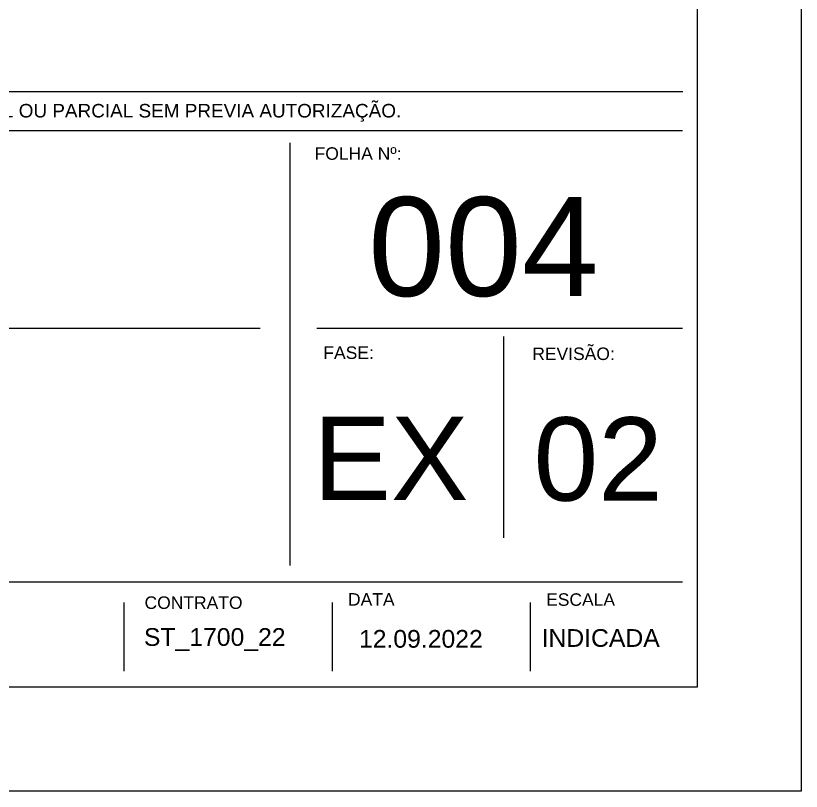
# Model space of a CAD drawing. Extents: x -1789 to 4156, y -3064 to 1391.
# Drawn here: x 3779.2 to 4156.3, y -3064 to -2691.7 of the extents above; entities that cross this region are included whole.
import ezdxf

# ---------------------------------------------------------------- set-up
doc = ezdxf.new("R2010")
doc.units = 0
for name, color, linetype in [('1', 1, 'CONTINUOUS'), ('2', 2, 'CONTINUOUS'), ('5', 5, 'CONTINUOUS'), ('7', 7, 'CONTINUOUS')]:
    doc.layers.add(name, color=color, linetype=linetype)
doc.styles.add('TQS_ARIAL', font='arial.ttf')

msp = doc.modelspace()

# ---------------------------------------------------------------- linework, layer by layer
at = {"layer": '1', "linetype": 'Continuous'}
for p, q in [((3238.3209, -2728.07315), (4099.3897, -2728.07315)), ((4099.3209, -2746.9152), (3238.3209, -2746.9152)), ((3910.8186, -2752.78575), (3910.8186, -2955.58295)), ((3238.3209, -2841.66655), (3896.5454, -2841.66655)), ((3923.8077, -2841.66655), (4099.3209, -2841.66655)), ((4013.5729, -2942.41805), (4013.5729, -2845.78115)), ((4099.3209, -2963.63775), (3238.3209, -2963.63775)), ((3831.3209, -3006.34575), (3831.3209, -2973.33355)), ((3931.3209, -3006.34575), (3931.3209, -2973.33355)), ((4026.3209, -3006.34575), (4026.3209, -2973.33355)), ((4026.3209, -3006.34575), (4026.3209, -2973.33355))]:
    msp.add_line(p, q, dxfattribs=at)
msp.add_lwpolyline([(1381.3209, 1391.0115), (2306.3209, 1391.0115), (2306.3209, 1341.0115), (2306.3209, 1391.0115), (3231.3209, 1391.0115), (3231.3209, 1341.0115), (3231.3209, 1391.0115), (4156.3209, 1391.0115), (4156.3209, -93.9885), (4106.3209, -93.9885), (4156.3209, -93.9885), (4156.3209, -1578.9885), (4106.3209, -1578.9885), (4156.3209, -1578.9885), (4156.3209, -3063.9885), (3231.3209, -3063.9885), (3231.3209, -3013.9885), (3231.3209, -3063.9885), (2306.3209, -3063.9885), (2306.3209, -3013.9885), (2306.3209, -3063.9885), (1381.3209, -3063.9885)], dxfattribs=at)
at = {"layer": '7', "linetype": 'Continuous'}
msp.add_lwpolyline([(-1663.6791, 1341.0115), (4106.3209, 1341.0115), (4106.3209, -3013.9885), (-1663.6791, -3013.9885), (-1663.6791, 1341.0115)], dxfattribs=at)

# ---------------------------------------------------------------- texts
at = {"layer": '2', "linetype": 'Continuous', "style": 'TQS_ARIAL'}
for s, height, p in [('DIREITOS AUTORAIS RESERVADOS. PROIBIDA SUA REPRODUÇÃO, TRANSFERÊNCIA TOTAL OU PARCIAL SEM PREVIA AUTORIZAÇÃO.', 6.5, (3369.96985, -2740.58475)), ('FOLHA Nº:', 6, (3922.68425, -2760.88515)), ('FASE:', 6, (3926.8817, -2856.47035)), ('REVISÃO:', 6, (4027.1855, -2856.995)), ('CONTRATO', 6, (3841.0389, -2976.4532)), ('DATA', 6, (3938.7166, -2974.8764)), ('ESCALA', 6, (4033.82825, -2974.96835)), ('ESCALA', 6, (4033.82825, -2974.96835))]:
    msp.add_text(s, height=height, dxfattribs=at).set_placement(p)
at = {"layer": '5', "linetype": 'Continuous', "style": 'TQS_ARIAL'}
for s, height, p in [('004', 47.5, (3948.4022, -2826.28935)), ('EX', 40, (3922.02685, -2924.17605)), ('02', 40, (4027.77595, -2924.5009)), ('ST_1700_22', 8.5, (3840.7397, -2994.18915)), ('12.09.2022', 8.5, (3943.9748, -2995.0695)), ('INDICADA', 8.5, (4031.6423, -2994.66005))]:
    msp.add_text(s, height=height, dxfattribs=at).set_placement(p)

doc.saveas('drawing.dxf')
